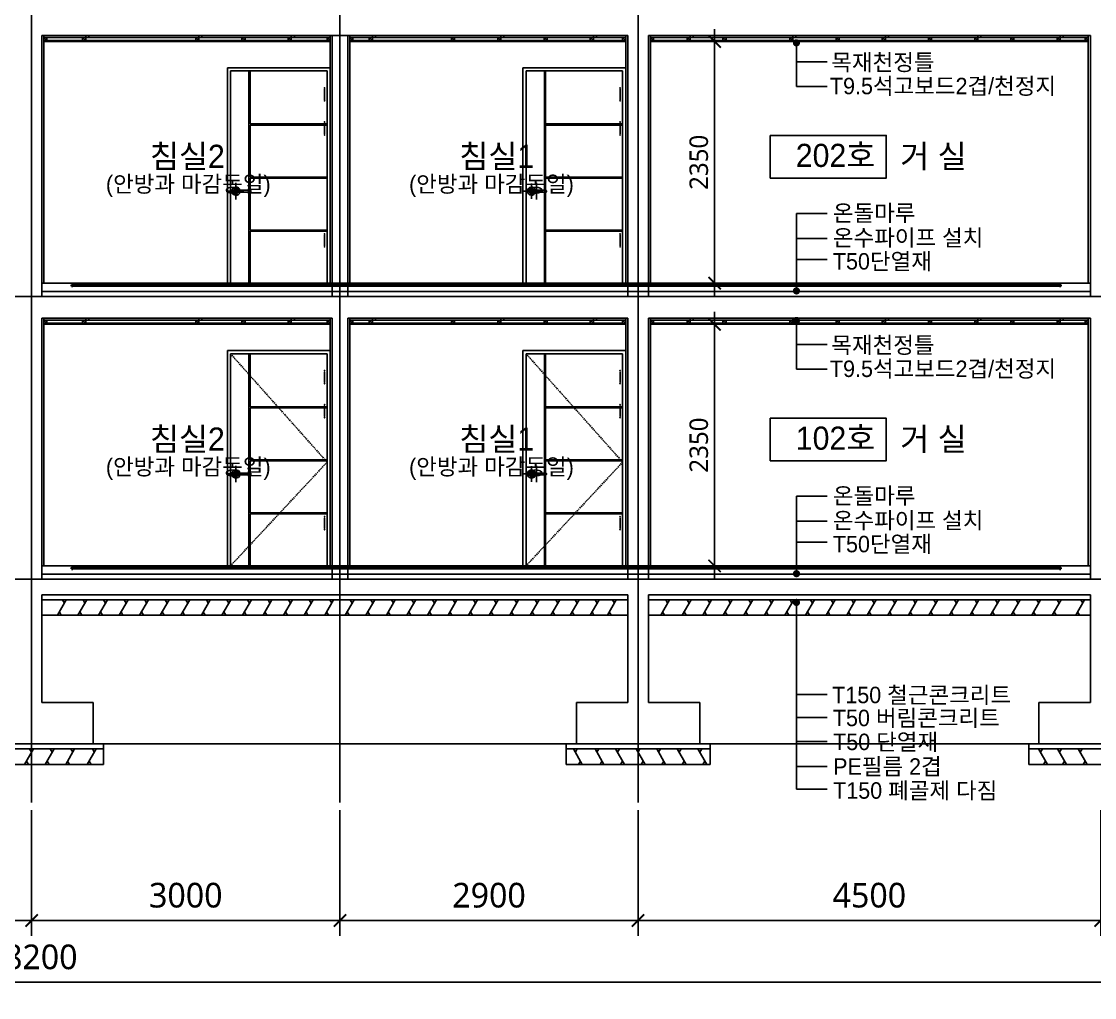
# Model space of a CAD drawing. Extents: x 11416736 to 11582377, y -14295679 to -14163266.
# Drawn here: x 11461668 to 11472107, y -14260319 to -14250826 of the extents above; entities that cross this region are included whole.
import ezdxf
from ezdxf.enums import TextEntityAlignment as Align

# ---------------------------------------------------------------- set-up
doc = ezdxf.new("R2010")
doc.units = 0
doc.header["$LTSCALE"] = 50
doc.header["$MEASUREMENT"] = 0
doc.linetypes.add('HIDDEN', pattern=[0.375, 0.25, -0.125])
doc.layers.get('0').update_dxf_attribs({"linetype": 'CONTINUOUS'})
doc.layers.get('DEFPOINTS').update_dxf_attribs({"linetype": 'CONTINUOUS'})
for name, color, linetype in [('! 04 가는선_01', 253, 'CONTINUOUS'), ('! 05 가는선_02', 252, 'CONTINUOUS'), ('! 06 중심선', 11, 'CONTINUOUS'), ('! 12 지시선_안내선', 252, 'CONTINUOUS'), ('! 14 심볼', 37, 'CONTINUOUS'), ('! 16 HAT', 251, 'CONTINUOUS'), ('! 22 text 진한선', 7, 'CONTINUOUS'), ('! 24 치수선', 1, 'CONTINUOUS'), ('- 02 내력벽', 2, 'CONTINUOUS'), ('- 04 마감선 01', 125, 'CONTINUOUS'), ('- 08 목재', 44, 'CONTINUOUS'), ('- 10 단열재', 251, 'CONTINUOUS'), ('6', 6, 'CONTINUOUS')]:
    doc.layers.add(name, color=color, linetype=linetype)
doc.styles.add('굴림', font='Gulim.ttf')
doc.styles.add('맑은 고딕', font='malgun.ttf')
doc.dimstyles.new('120-main', dxfattribs={"dimscale": 120, "dimtxt": 2, "dimasz": 1, "dimexe": 1.25, "dimexo": 0.625, "dimgap": 1, "dimtad": 1, "dimdec": 0, "dimtxsty": '맑은 고딕', "dimblk": 'ARCHTICK', "dimcen": 2.5, "dimdle": 1, "dimclrt": 7, "dimadec": 0, "dimazin": 0, "dimtfac": 1, "dimtdec": 0, "dimtix": 1, "dimtmove": 2, "dimatfit": 3, "dimldrblk": 'DOT', "dimfxl": 0, "dimarcsym": 0})
doc.dimstyles.new('120-sub', dxfattribs={"dimscale": 120, "dimtxt": 1.5, "dimasz": 1, "dimexe": 1, "dimexo": 0.625, "dimgap": 0.5, "dimtad": 1, "dimdec": 0, "dimtxsty": '맑은 고딕', "dimblk": 'ARCHTICK', "dimcen": 2.5, "dimdle": 1, "dimclrt": 7, "dimadec": 0, "dimazin": 0, "dimtfac": 1, "dimtdec": 0, "dimtix": 1, "dimtmove": 2, "dimatfit": 3, "dimldrblk": 'DOT', "dimfxl": 0, "dimarcsym": 0})

# ---------------------------------------------------------------- blocks, each defined once
blk = doc.blocks.new('_ARCHTICK')
at = {"color": 0, "linetype": 'ByBlock', "const_width": 0.15}
blk.add_lwpolyline([(-0.5, -0.5), (0.5, 0.5)], dxfattribs=at)
blk = doc.blocks.new('*D74')
at = {"layer": '! 24 치수선', "color": 0, "lineweight": -2}
for p, q in [((11458767, -14258496), (11458767, -14259719)), ((11461767, -14258496), (11461767, -14259719)), ((11458647, -14259569), (11461887, -14259569))]:
    blk.add_line(p, q, dxfattribs=at)
at = {"layer": 'DEFPOINTS', "color": 0}
for p in [(11458767, -14258421), (11461767, -14258421), (11461767, -14259569)]:
    blk.add_point(p, dxfattribs=at)
at = {"layer": '! 24 치수선', "color": 0, "linetype": 'ByBlock', "lineweight": -2, "xscale": 120, "yscale": 120, "zscale": 120, "rotation": 180}
blk.add_blockref('_ARCHTICK', (11458767, -14259569), dxfattribs=at)
at = {"layer": '! 24 치수선', "color": 0, "linetype": 'ByBlock', "lineweight": -2, "xscale": 120, "yscale": 120, "zscale": 120}
blk.add_blockref('_ARCHTICK', (11461767, -14259569), dxfattribs=at)
at = {"layer": '! 24 치수선', "color": 7, "ltscale": 30, "insert": (11460267, -14259325), "char_height": 240, "attachment_point": 5, "style": '맑은 고딕'}
blk.add_mtext('3000', dxfattribs=at)
blk = doc.blocks.new('_Dot')
at = {"color": 0, "linetype": 'ByBlock', "lineweight": -2}
blk.add_line((-0.5, 0), (-1, 0), dxfattribs=at)
at = {"color": 0, "linetype": 'ByBlock', "const_width": 0.5}
blk.add_lwpolyline([(-0.25, 0, 1), (0.25, 0, 1)], format="xyb", close=True, dxfattribs=at)
blk = doc.blocks.new('*D75')
at = {"layer": '! 24 치수선', "color": 0, "lineweight": -2}
for p, q in [((11447667, -14258496), (11447667, -14260319)), ((11475867, -14258496), (11475867, -14260319)), ((11447547, -14260169), (11475987, -14260169))]:
    blk.add_line(p, q, dxfattribs=at)
at = {"layer": 'DEFPOINTS', "color": 0}
for p in [(11447667, -14258421), (11475867, -14258421), (11475867, -14260169)]:
    blk.add_point(p, dxfattribs=at)
at = {"layer": '! 24 치수선', "color": 0, "linetype": 'ByBlock', "lineweight": -2, "xscale": 120, "yscale": 120, "zscale": 120, "rotation": 180}
blk.add_blockref('_ARCHTICK', (11447667, -14260169), dxfattribs=at)
at = {"layer": '! 24 치수선', "color": 0, "linetype": 'ByBlock', "lineweight": -2, "xscale": 120, "yscale": 120, "zscale": 120}
blk.add_blockref('_ARCHTICK', (11475867, -14260169), dxfattribs=at)
at = {"layer": '! 24 치수선', "color": 7, "ltscale": 30, "insert": (11461767, -14259925), "char_height": 240, "attachment_point": 5, "style": '맑은 고딕'}
blk.add_mtext('28200', dxfattribs=at)
blk = doc.blocks.new('*D90')
at = {"layer": '! 24 치수선', "color": 0, "lineweight": -2}
for p, q in [((11472167, -14258496), (11472167, -14259719)), ((11475867, -14258496), (11475867, -14259719)), ((11475987, -14259569), (11472047, -14259569))]:
    blk.add_line(p, q, dxfattribs=at)
at = {"layer": 'DEFPOINTS', "color": 0}
for p in [(11472167, -14258421), (11475867, -14258421), (11472167, -14259569)]:
    blk.add_point(p, dxfattribs=at)
at = {"layer": '! 24 치수선', "color": 0, "linetype": 'ByBlock', "lineweight": -2, "xscale": 120, "yscale": 120, "zscale": 120, "rotation": 180}
blk.add_blockref('_ARCHTICK', (11472167, -14259569), dxfattribs=at)
at = {"layer": '! 24 치수선', "color": 0, "linetype": 'ByBlock', "lineweight": -2, "xscale": 120, "yscale": 120, "zscale": 120}
blk.add_blockref('_ARCHTICK', (11475867, -14259569), dxfattribs=at)
at = {"layer": '! 24 치수선', "color": 7, "ltscale": 30, "insert": (11474017, -14259325), "char_height": 240, "attachment_point": 5, "style": '맑은 고딕'}
blk.add_mtext('3700', dxfattribs=at)
blk = doc.blocks.new('*D91')
at = {"layer": '! 24 치수선', "color": 0, "lineweight": -2}
for p, q in [((11467667, -14258496), (11467667, -14259719)), ((11472167, -14258496), (11472167, -14259719)), ((11472287, -14259569), (11467547, -14259569))]:
    blk.add_line(p, q, dxfattribs=at)
at = {"layer": 'DEFPOINTS', "color": 0}
for p in [(11467667, -14258421), (11472167, -14258421), (11467667, -14259569)]:
    blk.add_point(p, dxfattribs=at)
at = {"layer": '! 24 치수선', "color": 0, "linetype": 'ByBlock', "lineweight": -2, "xscale": 120, "yscale": 120, "zscale": 120, "rotation": 180}
blk.add_blockref('_ARCHTICK', (11467667, -14259569), dxfattribs=at)
at = {"layer": '! 24 치수선', "color": 0, "linetype": 'ByBlock', "lineweight": -2, "xscale": 120, "yscale": 120, "zscale": 120}
blk.add_blockref('_ARCHTICK', (11472167, -14259569), dxfattribs=at)
at = {"layer": '! 24 치수선', "color": 7, "ltscale": 30, "insert": (11469917, -14259325), "char_height": 240, "attachment_point": 5, "style": '맑은 고딕'}
blk.add_mtext('4500', dxfattribs=at)
blk = doc.blocks.new('*D92')
at = {"layer": '! 24 치수선', "color": 0, "lineweight": -2}
for p, q in [((11464767, -14258496), (11464767, -14259719)), ((11467667, -14258496), (11467667, -14259719)), ((11467787, -14259569), (11464647, -14259569))]:
    blk.add_line(p, q, dxfattribs=at)
at = {"layer": 'DEFPOINTS', "color": 0}
for p in [(11464767, -14258421), (11467667, -14258421), (11464767, -14259569)]:
    blk.add_point(p, dxfattribs=at)
at = {"layer": '! 24 치수선', "color": 0, "linetype": 'ByBlock', "lineweight": -2, "xscale": 120, "yscale": 120, "zscale": 120, "rotation": 180}
blk.add_blockref('_ARCHTICK', (11464767, -14259569), dxfattribs=at)
at = {"layer": '! 24 치수선', "color": 0, "linetype": 'ByBlock', "lineweight": -2, "xscale": 120, "yscale": 120, "zscale": 120}
blk.add_blockref('_ARCHTICK', (11467667, -14259569), dxfattribs=at)
at = {"layer": '! 24 치수선', "color": 7, "ltscale": 30, "insert": (11466217, -14259325), "char_height": 240, "attachment_point": 5, "style": '맑은 고딕'}
blk.add_mtext('2900', dxfattribs=at)
blk = doc.blocks.new('*D93')
at = {"layer": '! 24 치수선', "color": 0, "lineweight": -2}
for p, q in [((11461767, -14258496), (11461767, -14259719)), ((11464767, -14258496), (11464767, -14259719)), ((11464887, -14259569), (11461647, -14259569))]:
    blk.add_line(p, q, dxfattribs=at)
at = {"layer": 'DEFPOINTS', "color": 0}
for p in [(11461767, -14258421), (11464767, -14258421), (11461767, -14259569)]:
    blk.add_point(p, dxfattribs=at)
at = {"layer": '! 24 치수선', "color": 0, "linetype": 'ByBlock', "lineweight": -2, "xscale": 120, "yscale": 120, "zscale": 120, "rotation": 180}
blk.add_blockref('_ARCHTICK', (11461767, -14259569), dxfattribs=at)
at = {"layer": '! 24 치수선', "color": 0, "linetype": 'ByBlock', "lineweight": -2, "xscale": 120, "yscale": 120, "zscale": 120}
blk.add_blockref('_ARCHTICK', (11464767, -14259569), dxfattribs=at)
at = {"layer": '! 24 치수선', "color": 7, "ltscale": 30, "insert": (11463267, -14259325), "char_height": 240, "attachment_point": 5, "style": '맑은 고딕'}
blk.add_mtext('3000', dxfattribs=at)
blk = doc.blocks.new('*D94')
at = {"layer": '! 24 치수선', "color": 0, "lineweight": -2}
for p, q in [((11468411, -14256241), (11468411, -14253651)), ((11468470, -14253771), (11468291, -14253771)), ((11468470, -14256121), (11468291, -14256121))]:
    blk.add_line(p, q, dxfattribs=at)
at = {"layer": 'DEFPOINTS', "color": 0}
for p in [(11468411, -14253771), (11468545, -14253771), (11468545, -14256121)]:
    blk.add_point(p, dxfattribs=at)
at = {"layer": '! 24 치수선', "color": 0, "linetype": 'ByBlock', "lineweight": -2, "xscale": 120, "yscale": 120, "zscale": 120}
for p, rotation in [((11468411, -14253771), 90), ((11468411, -14256121), 270)]:
    blk.add_blockref('_ARCHTICK', p, dxfattribs=dict(at, rotation=rotation))
at = {"layer": '! 24 치수선', "color": 7, "ltscale": 30, "insert": (11468258, -14254946), "char_height": 180, "attachment_point": 5, "rotation": 90, "style": '맑은 고딕'}
blk.add_mtext('2350', dxfattribs=at)
blk = doc.blocks.new('*D95')
at = {"layer": '! 24 치수선', "color": 0, "lineweight": -2}
for p, q in [((11468411, -14253491), (11468411, -14250901)), ((11468470, -14251021), (11468291, -14251021)), ((11468470, -14253371), (11468291, -14253371))]:
    blk.add_line(p, q, dxfattribs=at)
at = {"layer": 'DEFPOINTS', "color": 0}
for p in [(11468411, -14251021), (11468545, -14251021), (11468545, -14253371)]:
    blk.add_point(p, dxfattribs=at)
at = {"layer": '! 24 치수선', "color": 0, "linetype": 'ByBlock', "lineweight": -2, "xscale": 120, "yscale": 120, "zscale": 120}
for p, rotation in [((11468411, -14251021), 90), ((11468411, -14253371), 270)]:
    blk.add_blockref('_ARCHTICK', p, dxfattribs=dict(at, rotation=rotation))
at = {"layer": '! 24 치수선', "color": 7, "ltscale": 30, "insert": (11468258, -14252196), "char_height": 180, "attachment_point": 5, "rotation": 90, "style": '맑은 고딕'}
blk.add_mtext('2350', dxfattribs=at)

msp = doc.modelspace()

# ---------------------------------------------------------------- linework, layer by layer
at = {"layer": '! 04 가는선_01'}
for p, q in [((11467566.7, -14256451), (11461866.7, -14256451)), ((11472066.7, -14256451), (11467766.7, -14256451)), ((11467566.7, -14256601), (11461866.7, -14256601)), ((11472066.7, -14256601), (11467766.7, -14256601)), ((11461066.7, -14257901), (11462466.7, -14257901)), ((11462366.7, -14257851), (11462466.7, -14257851)), ((11462466.7, -14257851), (11462466.7, -14258051)), ((11467066.7, -14257851), (11466966.7, -14257851)), ((11466966.7, -14257851), (11466966.7, -14258051)), ((11468366.7, -14257901), (11466966.7, -14257901)), ((11468266.7, -14257851), (11468366.7, -14257851)), ((11468366.7, -14257851), (11468366.7, -14258051)), ((11471566.7, -14257851), (11471466.7, -14257851)), ((11471466.7, -14257851), (11471466.7, -14258051)), ((11472866.7, -14257901), (11471466.7, -14257901)), ((11461066.7, -14258051), (11462466.7, -14258051)), ((11468366.7, -14258051), (11466966.7, -14258051)), ((11472866.7, -14258051), (11471466.7, -14258051))]:
    msp.add_line(p, q, dxfattribs=at)
at = {"layer": '! 05 가는선_02'}
for p, q in [((11464671.7, -14250981), (11461886.7, -14250981)), ((11462293.5, -14250981), (11462293.5, -14250961)), ((11462323.5, -14250981), (11462323.5, -14250961)), ((11463393.5, -14250981), (11463393.5, -14250961)), ((11463423.5, -14250981), (11463423.5, -14250961)), ((11464293.5, -14250981), (11464293.5, -14250961)), ((11464323.5, -14250981), (11464323.5, -14250961)), ((11467546.7, -14250981), (11464861.7, -14250981)), ((11465081.7, -14250981), (11465081.7, -14250961)), ((11465111.7, -14250981), (11465111.7, -14250961)), ((11466331.7, -14250981), (11466331.7, -14250961)), ((11466361.7, -14250981), (11466361.7, -14250961)), ((11467231.7, -14250981), (11467231.7, -14250961)), ((11467261.7, -14250981), (11467261.7, -14250961)), ((11472046.7, -14250981), (11467786.7, -14250981)), ((11468172.8, -14250981), (11468172.8, -14250961)), ((11468202.8, -14250981), (11468202.8, -14250961)), ((11469172.8, -14250981), (11469172.8, -14250961)), ((11469202.8, -14250981), (11469202.8, -14250961)), ((11470072.8, -14250981), (11470072.8, -14250961)), ((11470102.8, -14250981), (11470102.8, -14250961)), ((11470972.8, -14250981), (11470972.8, -14250961)), ((11471002.8, -14250981), (11471002.8, -14250961)), ((11471772.8, -14250981), (11471772.8, -14250961)), ((11471802.8, -14250981), (11471802.8, -14250961)), ((11464671.7, -14253731), (11461886.7, -14253731)), ((11462293.5, -14253731), (11462293.5, -14253711)), ((11462323.5, -14253731), (11462323.5, -14253711)), ((11463393.5, -14253731), (11463393.5, -14253711)), ((11463423.5, -14253731), (11463423.5, -14253711)), ((11464293.5, -14253731), (11464293.5, -14253711)), ((11464323.5, -14253731), (11464323.5, -14253711)), ((11467546.7, -14253731), (11464861.7, -14253731)), ((11465081.7, -14253731), (11465081.7, -14253711)), ((11465111.7, -14253731), (11465111.7, -14253711)), ((11466331.7, -14253731), (11466331.7, -14253711)), ((11466361.7, -14253731), (11466361.7, -14253711)), ((11467231.7, -14253731), (11467231.7, -14253711)), ((11467261.7, -14253731), (11467261.7, -14253711)), ((11472046.7, -14253731), (11467786.7, -14253731)), ((11468172.8, -14253731), (11468172.8, -14253711)), ((11468202.8, -14253731), (11468202.8, -14253711)), ((11469172.8, -14253731), (11469172.8, -14253711)), ((11469202.8, -14253731), (11469202.8, -14253711)), ((11470072.8, -14253731), (11470072.8, -14253711)), ((11470102.8, -14253731), (11470102.8, -14253711)), ((11470972.8, -14253731), (11470972.8, -14253711)), ((11471002.8, -14253731), (11471002.8, -14253711)), ((11471772.8, -14253731), (11471772.8, -14253711)), ((11471802.8, -14253731), (11471802.8, -14253711))]:
    msp.add_line(p, q, dxfattribs=at)
at = {"layer": '! 05 가는선_02', "color": 8}
for p, q in [((11463671.7, -14251277), (11463671.7, -14253371)), ((11463671.7, -14251277), (11464671.7, -14251277)), ((11463701.7, -14251307), (11463701.7, -14253371)), ((11463701.7, -14251307), (11464641.7, -14251307)), ((11463881.7, -14253371), (11463881.7, -14251307)), ((11463891.7, -14251823), (11463891.7, -14251307)), ((11464641.7, -14251307), (11464641.7, -14253371)), ((11464671.7, -14251277), (11464671.7, -14253371)), ((11466546.7, -14251277), (11466546.7, -14253371)), ((11466546.7, -14251277), (11467546.7, -14251277)), ((11466576.7, -14251307), (11466576.7, -14253371)), ((11466576.7, -14251307), (11467516.7, -14251307)), ((11466756.7, -14253371), (11466756.7, -14251307)), ((11466766.7, -14251823), (11466766.7, -14251307)), ((11467516.7, -14251307), (11467516.7, -14253371)), ((11467546.7, -14251277), (11467546.7, -14253371)), ((11464616.6, -14251481.9), (11464616.6, -14251587.6)), ((11467491.6, -14251481.9), (11467491.6, -14251587.6)), ((11463891.7, -14251823), (11464641.7, -14251823)), ((11463891.7, -14251833), (11464641.7, -14251833)), ((11463891.7, -14252339), (11463891.7, -14251833)), ((11464616.6, -14251813.3), (11464616.6, -14251919)), ((11466766.7, -14251823), (11467516.7, -14251823)), ((11466766.7, -14251833), (11467516.7, -14251833)), ((11466766.7, -14252339), (11466766.7, -14251833)), ((11467491.6, -14251813.3), (11467491.6, -14251919)), ((11463891.7, -14252339), (11464641.7, -14252339)), ((11463891.7, -14252349), (11464641.7, -14252349)), ((11463891.7, -14252855), (11463891.7, -14252349)), ((11466766.7, -14252339), (11467516.7, -14252339)), ((11466766.7, -14252349), (11467516.7, -14252349)), ((11466766.7, -14252855), (11466766.7, -14252349)), ((11463815, -14252477), (11463675, -14252477)), ((11463680, -14252477), (11463830, -14252477)), ((11463739.7, -14252473), (11463739.7, -14252481)), ((11463744.7, -14252468), (11463895.3, -14252468)), ((11463744.7, -14252486), (11463895.3, -14252486)), ((11463755, -14252557), (11463755, -14252397)), ((11463755, -14252552), (11463755, -14252402)), ((11463900.3, -14252473), (11463900.3, -14252481)), ((11466555, -14252477), (11466705, -14252477)), ((11466740, -14252477), (11466600, -14252477)), ((11466614.7, -14252473), (11466614.7, -14252481)), ((11466619.7, -14252468), (11466770.3, -14252468)), ((11466619.7, -14252486), (11466770.3, -14252486)), ((11466630, -14252552), (11466630, -14252402)), ((11466680, -14252557), (11466680, -14252397)), ((11466775.3, -14252473), (11466775.3, -14252481)), ((11463891.7, -14252855), (11464641.7, -14252855)), ((11463891.7, -14252865), (11464641.7, -14252865)), ((11463891.7, -14253371), (11463891.7, -14252865)), ((11464616.6, -14252902), (11464616.6, -14253007.7)), ((11466766.7, -14252855), (11467516.7, -14252855)), ((11466766.7, -14252865), (11467516.7, -14252865)), ((11466766.7, -14253371), (11466766.7, -14252865)), ((11467491.6, -14252902), (11467491.6, -14253007.7)), ((11463671.7, -14253371), (11463701.7, -14253371)), ((11463701.7, -14253371), (11464641.7, -14253371)), ((11464641.7, -14253371), (11464671.7, -14253371)), ((11466546.7, -14253371), (11466576.7, -14253371)), ((11466576.7, -14253371), (11467516.7, -14253371)), ((11467516.7, -14253371), (11467546.7, -14253371)), ((11463671.7, -14254027), (11463671.7, -14256121)), ((11463671.7, -14254027), (11464671.7, -14254027)), ((11463701.7, -14254057), (11463701.7, -14256121)), ((11463701.7, -14254057), (11464641.7, -14254057)), ((11463881.7, -14256121), (11463881.7, -14254057)), ((11463891.7, -14254573), (11463891.7, -14254057)), ((11464641.7, -14254057), (11464641.7, -14256121)), ((11464671.7, -14254027), (11464671.7, -14256121)), ((11466546.7, -14254027), (11466546.7, -14256121)), ((11466546.7, -14254027), (11467546.7, -14254027)), ((11466576.7, -14254057), (11466576.7, -14256121)), ((11466576.7, -14254057), (11467516.7, -14254057)), ((11466756.7, -14256121), (11466756.7, -14254057)), ((11466766.7, -14254573), (11466766.7, -14254057)), ((11467516.7, -14254057), (11467516.7, -14256121)), ((11467546.7, -14254027), (11467546.7, -14256121)), ((11464616.6, -14254231.9), (11464616.6, -14254337.6)), ((11467491.6, -14254231.9), (11467491.6, -14254337.6)), ((11463891.7, -14254573), (11464641.7, -14254573)), ((11463891.7, -14254583), (11464641.7, -14254583)), ((11463891.7, -14255089), (11463891.7, -14254583)), ((11464616.6, -14254563.3), (11464616.6, -14254669)), ((11466766.7, -14254573), (11467516.7, -14254573)), ((11466766.7, -14254583), (11467516.7, -14254583)), ((11466766.7, -14255089), (11466766.7, -14254583)), ((11467491.6, -14254563.3), (11467491.6, -14254669)), ((11463891.7, -14255089), (11464641.7, -14255089)), ((11463891.7, -14255099), (11464641.7, -14255099)), ((11463891.7, -14255605), (11463891.7, -14255099)), ((11466766.7, -14255089), (11467516.7, -14255089)), ((11466766.7, -14255099), (11467516.7, -14255099)), ((11466766.7, -14255605), (11466766.7, -14255099)), ((11463755, -14255307), (11463755, -14255147)), ((11463755, -14255302), (11463755, -14255152)), ((11466630, -14255302), (11466630, -14255152)), ((11466680, -14255307), (11466680, -14255147)), ((11463815, -14255227), (11463675, -14255227)), ((11463680, -14255227), (11463830, -14255227)), ((11463739.7, -14255223), (11463739.7, -14255231)), ((11463744.7, -14255218), (11463895.3, -14255218)), ((11463744.7, -14255236), (11463895.3, -14255236)), ((11463900.3, -14255223), (11463900.3, -14255231)), ((11466555, -14255227), (11466705, -14255227)), ((11466740, -14255227), (11466600, -14255227)), ((11466614.7, -14255223), (11466614.7, -14255231)), ((11466619.7, -14255218), (11466770.3, -14255218)), ((11466619.7, -14255236), (11466770.3, -14255236)), ((11466775.3, -14255223), (11466775.3, -14255231)), ((11463891.7, -14255605), (11464641.7, -14255605)), ((11463891.7, -14255615), (11464641.7, -14255615)), ((11463891.7, -14256121), (11463891.7, -14255615)), ((11466766.7, -14255605), (11467516.7, -14255605)), ((11466766.7, -14255615), (11467516.7, -14255615)), ((11466766.7, -14256121), (11466766.7, -14255615)), ((11464616.6, -14255652), (11464616.6, -14255757.7)), ((11467491.6, -14255652), (11467491.6, -14255757.7)), ((11463671.7, -14256121), (11463701.7, -14256121)), ((11463701.7, -14256121), (11464641.7, -14256121)), ((11464641.7, -14256121), (11464671.7, -14256121)), ((11466546.7, -14256121), (11466576.7, -14256121)), ((11466576.7, -14256121), (11467516.7, -14256121)), ((11467516.7, -14256121), (11467546.7, -14256121))]:
    msp.add_line(p, q, dxfattribs=at)
for centre in [(11464616.6, -14251471.9), (11467491.6, -14251471.9), (11464616.6, -14251597.6), (11467491.6, -14251597.6), (11464616.6, -14251803.3), (11467491.6, -14251803.3), (11464616.6, -14251929), (11467491.6, -14251929), (11464616.6, -14252892), (11467491.6, -14252892), (11464616.6, -14253017.7), (11467491.6, -14253017.7), (11464616.6, -14254221.9), (11467491.6, -14254221.9), (11464616.6, -14254347.6), (11467491.6, -14254347.6), (11464616.6, -14254553.3), (11467491.6, -14254553.3), (11464616.6, -14254679), (11467491.6, -14254679), (11464616.6, -14255642), (11467491.6, -14255642), (11464616.6, -14255767.7), (11467491.6, -14255767.7)]:
    msp.add_circle(centre, 2, dxfattribs=at)
for centre, radius, start, end in [((11463755, -14252477), 40, 13.00288, 346.99712), ((11463755, -14252477), 25, 21.1002, 338.8998), ((11463744.7, -14252473), 5, 90, 180), ((11463744.7, -14252481), 5, 180, 270), ((11463895.3, -14252473), 5, 0, 90), ((11463895.3, -14252481), 5, 270, 0), ((11466630, -14252477), 40, 13.00288, 346.99712), ((11466630, -14252477), 25, 21.1002, 338.8998), ((11466619.7, -14252473), 5, 90, 180), ((11466619.7, -14252481), 5, 180, 270), ((11466770.3, -14252473), 5, 0, 90), ((11466770.3, -14252481), 5, 270, 0), ((11463755, -14255227), 40, 13.00288, 346.99712), ((11463755, -14255227), 25, 21.1002, 338.8998), ((11466630, -14255227), 40, 13.00288, 346.99712), ((11466630, -14255227), 25, 21.1002, 338.8998), ((11463744.7, -14255223), 5, 90, 180), ((11463744.7, -14255231), 5, 180, 270), ((11463895.3, -14255223), 5, 0, 90), ((11463895.3, -14255231), 5, 270, 0), ((11466619.7, -14255223), 5, 90, 180), ((11466619.7, -14255231), 5, 180, 270), ((11466770.3, -14255223), 5, 0, 90), ((11466770.3, -14255231), 5, 270, 0)]:
    msp.add_arc(centre, radius, start, end, dxfattribs=at)
at = {"layer": '! 06 중심선'}
for p, q in [((11461766.7, -14258421), (11461766.7, -14243813.7)), ((11464766.7, -14258421), (11464766.7, -14243813.7)), ((11467666.7, -14258421), (11467666.7, -14243813.7)), ((11445199.1, -14253501), (11477893.4, -14253501)), ((11445199.1, -14256251), (11477893.4, -14256251)), ((11445199.1, -14257851), (11477893.4, -14257851))]:
    msp.add_line(p, q, dxfattribs=at)
at = {"layer": '! 12 지시선_안내선'}
for p, q in [((11469207.4, -14251033.8), (11469207.4, -14251458.3)), ((11469207.4, -14251218.6), (11469505.6, -14251218.6)), ((11469207.4, -14251458.3), (11469505.6, -14251458.3)), ((11469207.4, -14253446.6), (11469207.4, -14252692.5)), ((11469207.4, -14252692.5), (11469505.6, -14252692.5)), ((11469207.4, -14252937.3), (11469505.6, -14252937.3)), ((11469207.4, -14253141.3), (11469505.6, -14253141.3)), ((11469207.4, -14253733.8), (11469207.4, -14254208.3)), ((11469207.4, -14253968.6), (11469505.6, -14253968.6)), ((11469207.4, -14254208.3), (11469505.6, -14254208.3)), ((11469207.4, -14256196.6), (11469207.4, -14255442.5)), ((11469207.4, -14255442.5), (11469505.6, -14255442.5)), ((11469207.4, -14255687.3), (11469505.6, -14255687.3)), ((11469207.4, -14255891.3), (11469505.6, -14255891.3))]:
    msp.add_line(p, q, dxfattribs=at)
at = {"layer": '! 12 지시선_안내선', "const_width": 35}
for points in [[(11469189.9, -14251033.8, 1), (11469224.9, -14251033.8, 1)], [(11469189.9, -14253446.6, -1), (11469224.9, -14253446.6, -1)], [(11469189.9, -14253733.8, 1), (11469224.9, -14253733.8, 1)], [(11469189.9, -14256196.6, -1), (11469224.9, -14256196.6, -1)], [(11469189.9, -14256475.9, 1), (11469224.9, -14256475.9, 1)]]:
    msp.add_lwpolyline(points, format="xyb", close=True, dxfattribs=at)
at = {"layer": '! 12 지시선_안내선'}
for points in [[(11469207.4, -14256475.9), (11469207.4, -14258291.5)], [(11469207.4, -14257371.1), (11469505.6, -14257371.1)], [(11469207.4, -14257596.2), (11469505.6, -14257596.2)], [(11469207.4, -14257828), (11469505.6, -14257828)], [(11469207.4, -14258073), (11469505.6, -14258073)], [(11469207.4, -14258291.5), (11469505.6, -14258291.5)]]:
    msp.add_lwpolyline(points, dxfattribs=at)
at = {"layer": '! 14 심볼', "color": 8}
for p, q in [((11462104.8, -14256451), (11462018.2, -14256601)), ((11462067.3, -14256451), (11462086.1, -14256483.5)), ((11462304.8, -14256451), (11462218.2, -14256601)), ((11462267.3, -14256451), (11462286.1, -14256483.5)), ((11462504.8, -14256451), (11462418.2, -14256601)), ((11462467.3, -14256451), (11462486.1, -14256483.5)), ((11462704.8, -14256451), (11462618.2, -14256601)), ((11462667.3, -14256451), (11462686.1, -14256483.5)), ((11462904.8, -14256451), (11462818.2, -14256601)), ((11462867.3, -14256451), (11462886.1, -14256483.5)), ((11463104.8, -14256451), (11463018.2, -14256601)), ((11463067.3, -14256451), (11463086.1, -14256483.5)), ((11463304.8, -14256451), (11463218.2, -14256601)), ((11463267.3, -14256451), (11463286.1, -14256483.5)), ((11463504.8, -14256451), (11463418.2, -14256601)), ((11463467.3, -14256451), (11463486.1, -14256483.5)), ((11463704.8, -14256451), (11463618.2, -14256601)), ((11463667.3, -14256451), (11463686.1, -14256483.5)), ((11463904.8, -14256451), (11463818.2, -14256601)), ((11463867.3, -14256451), (11463886.1, -14256483.5)), ((11464104.8, -14256451), (11464018.2, -14256601)), ((11464067.3, -14256451), (11464086.1, -14256483.5)), ((11464304.8, -14256451), (11464218.2, -14256601)), ((11464267.3, -14256451), (11464286.1, -14256483.5)), ((11464504.8, -14256451), (11464418.2, -14256601)), ((11464467.3, -14256451), (11464486.1, -14256483.5)), ((11464704.8, -14256451), (11464618.2, -14256601)), ((11464667.3, -14256451), (11464686.1, -14256483.5)), ((11464904.8, -14256451), (11464818.2, -14256601)), ((11464867.3, -14256451), (11464886.1, -14256483.5)), ((11465104.8, -14256451), (11465018.2, -14256601)), ((11465067.3, -14256451), (11465086.1, -14256483.5)), ((11465304.8, -14256451), (11465218.2, -14256601)), ((11465267.3, -14256451), (11465286.1, -14256483.5)), ((11465504.8, -14256451), (11465418.2, -14256601)), ((11465467.3, -14256451), (11465486.1, -14256483.5)), ((11465704.8, -14256451), (11465618.2, -14256601)), ((11465667.3, -14256451), (11465686.1, -14256483.5)), ((11465904.8, -14256451), (11465818.2, -14256601)), ((11465867.3, -14256451), (11465886.1, -14256483.5)), ((11466104.8, -14256451), (11466018.2, -14256601)), ((11466067.3, -14256451), (11466086.1, -14256483.5)), ((11466304.8, -14256451), (11466218.2, -14256601)), ((11466267.3, -14256451), (11466286.1, -14256483.5)), ((11466504.8, -14256451), (11466418.2, -14256601)), ((11466467.3, -14256451), (11466486.1, -14256483.5)), ((11466704.8, -14256451), (11466618.2, -14256601)), ((11466667.3, -14256451), (11466686.1, -14256483.5)), ((11466904.8, -14256451), (11466818.2, -14256601)), ((11466867.3, -14256451), (11466886.1, -14256483.5)), ((11467093.5, -14256451), (11467006.9, -14256601)), ((11467056, -14256451), (11467074.8, -14256483.5)), ((11467287, -14256451), (11467200.4, -14256601)), ((11467249.5, -14256451), (11467268.3, -14256483.5)), ((11467454.8, -14256451), (11467368.2, -14256601)), ((11467417.3, -14256451), (11467436.1, -14256483.5)), ((11467973.2, -14256451), (11467886.6, -14256601)), ((11467935.7, -14256451), (11467954.5, -14256483.5)), ((11468182.7, -14256451), (11468096.1, -14256601)), ((11468145.2, -14256451), (11468163.9, -14256483.5)), ((11468382.7, -14256451), (11468296.1, -14256601)), ((11468345.2, -14256451), (11468363.9, -14256483.5)), ((11468582.7, -14256451), (11468496.1, -14256601)), ((11468545.2, -14256451), (11468563.9, -14256483.5)), ((11468782.7, -14256451), (11468696.1, -14256601)), ((11468745.2, -14256451), (11468763.9, -14256483.5)), ((11468982.7, -14256451), (11468896.1, -14256601)), ((11468945.2, -14256451), (11468963.9, -14256483.5)), ((11469182.7, -14256451), (11469096.1, -14256601)), ((11469145.2, -14256451), (11469163.9, -14256483.5)), ((11469382.7, -14256451), (11469296.1, -14256601)), ((11469345.2, -14256451), (11469363.9, -14256483.5)), ((11469582.7, -14256451), (11469496.1, -14256601)), ((11469545.2, -14256451), (11469563.9, -14256483.5)), ((11469782.7, -14256451), (11469696.1, -14256601)), ((11469745.2, -14256451), (11469763.9, -14256483.5)), ((11469982.7, -14256451), (11469896.1, -14256601)), ((11469945.2, -14256451), (11469963.9, -14256483.5)), ((11470182.7, -14256451), (11470096.1, -14256601)), ((11470145.2, -14256451), (11470163.9, -14256483.5)), ((11470382.7, -14256451), (11470296.1, -14256601)), ((11470345.2, -14256451), (11470363.9, -14256483.5)), ((11470582.7, -14256451), (11470496.1, -14256601)), ((11470545.2, -14256451), (11470563.9, -14256483.5)), ((11470782.7, -14256451), (11470696.1, -14256601)), ((11470745.2, -14256451), (11470763.9, -14256483.5)), ((11470982.7, -14256451), (11470896.1, -14256601)), ((11470945.2, -14256451), (11470963.9, -14256483.5)), ((11471182.7, -14256451), (11471096.1, -14256601)), ((11471145.2, -14256451), (11471163.9, -14256483.5)), ((11471382.7, -14256451), (11471296.1, -14256601)), ((11471345.2, -14256451), (11471363.9, -14256483.5)), ((11471582.7, -14256451), (11471496.1, -14256601)), ((11471545.2, -14256451), (11471563.9, -14256483.5)), ((11471782.7, -14256451), (11471696.1, -14256601)), ((11471745.2, -14256451), (11471763.9, -14256483.5)), ((11472010.7, -14256451), (11471924.1, -14256601)), ((11471973.2, -14256451), (11471991.9, -14256483.5)), ((11462055.7, -14256601), (11462037, -14256568.5)), ((11462255.7, -14256601), (11462237, -14256568.5)), ((11462455.7, -14256601), (11462437, -14256568.5)), ((11462655.7, -14256601), (11462637, -14256568.5)), ((11462855.7, -14256601), (11462837, -14256568.5)), ((11463055.7, -14256601), (11463037, -14256568.5)), ((11463255.7, -14256601), (11463237, -14256568.5)), ((11463455.7, -14256601), (11463437, -14256568.5)), ((11463655.7, -14256601), (11463637, -14256568.5)), ((11463855.7, -14256601), (11463837, -14256568.5)), ((11464055.7, -14256601), (11464037, -14256568.5)), ((11464255.7, -14256601), (11464237, -14256568.5)), ((11464455.7, -14256601), (11464437, -14256568.5)), ((11464655.7, -14256601), (11464637, -14256568.5)), ((11464855.7, -14256601), (11464837, -14256568.5)), ((11465055.7, -14256601), (11465037, -14256568.5)), ((11465255.7, -14256601), (11465237, -14256568.5)), ((11465455.7, -14256601), (11465437, -14256568.5)), ((11465655.7, -14256601), (11465637, -14256568.5)), ((11465855.7, -14256601), (11465837, -14256568.5)), ((11466055.7, -14256601), (11466037, -14256568.5)), ((11466255.7, -14256601), (11466237, -14256568.5)), ((11466455.7, -14256601), (11466437, -14256568.5)), ((11466655.7, -14256601), (11466637, -14256568.5)), ((11466855.7, -14256601), (11466837, -14256568.5)), ((11467044.4, -14256601), (11467025.7, -14256568.5)), ((11467237.9, -14256601), (11467219.2, -14256568.5)), ((11467405.7, -14256601), (11467387, -14256568.5)), ((11467924.1, -14256601), (11467905.4, -14256568.5)), ((11468133.6, -14256601), (11468114.8, -14256568.5)), ((11468333.6, -14256601), (11468314.8, -14256568.5)), ((11468533.6, -14256601), (11468514.8, -14256568.5)), ((11468733.6, -14256601), (11468714.8, -14256568.5)), ((11468933.6, -14256601), (11468914.8, -14256568.5)), ((11469133.6, -14256601), (11469114.8, -14256568.5)), ((11469333.6, -14256601), (11469314.8, -14256568.5)), ((11469533.6, -14256601), (11469514.8, -14256568.5)), ((11469733.6, -14256601), (11469714.8, -14256568.5)), ((11469933.6, -14256601), (11469914.8, -14256568.5)), ((11470133.6, -14256601), (11470114.8, -14256568.5)), ((11470333.6, -14256601), (11470314.8, -14256568.5)), ((11470533.6, -14256601), (11470514.8, -14256568.5)), ((11470733.6, -14256601), (11470714.8, -14256568.5)), ((11470933.6, -14256601), (11470914.8, -14256568.5)), ((11471133.6, -14256601), (11471114.8, -14256568.5)), ((11471333.6, -14256601), (11471314.8, -14256568.5)), ((11471533.6, -14256601), (11471514.8, -14256568.5)), ((11471733.6, -14256601), (11471714.8, -14256568.5)), ((11471961.6, -14256601), (11471942.8, -14256568.5)), ((11461785.4, -14257901), (11461698.8, -14258051)), ((11461747.9, -14257901), (11461766.6, -14257933.5)), ((11461985.4, -14257901), (11461898.8, -14258051)), ((11461947.9, -14257901), (11461966.6, -14257933.5)), ((11462185.4, -14257901), (11462098.8, -14258051)), ((11462147.9, -14257901), (11462166.6, -14257933.5)), ((11462395.4, -14257901), (11462308.8, -14258051)), ((11462357.9, -14257901), (11462376.7, -14257933.5)), ((11467037.9, -14257901), (11467124.5, -14258051)), ((11467075.4, -14257901), (11467056.7, -14257933.5)), ((11467248, -14257901), (11467334.6, -14258051)), ((11467285.5, -14257901), (11467266.7, -14257933.5)), ((11467448, -14257901), (11467534.6, -14258051)), ((11467485.5, -14257901), (11467466.7, -14257933.5)), ((11467648, -14257901), (11467734.6, -14258051)), ((11467685.5, -14257901), (11467666.7, -14257933.5)), ((11467848, -14257901), (11467934.6, -14258051)), ((11467885.5, -14257901), (11467866.7, -14257933.5)), ((11468048, -14257901), (11468134.6, -14258051)), ((11468085.5, -14257901), (11468066.7, -14257933.5)), ((11468248, -14257901), (11468334.6, -14258051)), ((11468285.5, -14257901), (11468266.7, -14257933.5)), ((11471562.1, -14257901), (11471648.7, -14258051)), ((11471599.6, -14257901), (11471580.8, -14257933.5)), ((11471748, -14257901), (11471834.6, -14258051)), ((11471785.5, -14257901), (11471766.7, -14257933.5)), ((11471948, -14257901), (11472034.6, -14258051)), ((11471985.5, -14257901), (11471966.7, -14257933.5)), ((11461736.3, -14258051), (11461717.5, -14258018.5)), ((11461936.3, -14258051), (11461917.5, -14258018.5)), ((11462136.3, -14258051), (11462117.5, -14258018.5)), ((11462346.3, -14258051), (11462327.6, -14258018.5)), ((11467087, -14258051), (11467105.8, -14258018.5)), ((11467297.1, -14258051), (11467315.8, -14258018.5)), ((11467497.1, -14258051), (11467515.8, -14258018.5)), ((11467697.1, -14258051), (11467715.8, -14258018.5)), ((11467897.1, -14258051), (11467915.8, -14258018.5)), ((11468097.1, -14258051), (11468115.8, -14258018.5)), ((11468297.1, -14258051), (11468315.8, -14258018.5)), ((11471611.2, -14258051), (11471629.9, -14258018.5)), ((11471797.1, -14258051), (11471815.8, -14258018.5)), ((11471997.1, -14258051), (11472015.8, -14258018.5))]:
    msp.add_line(p, q, dxfattribs=at)
at = {"layer": '! 16 HAT'}
for p, q in [((11462143.9, -14253393.5), (11462178.9, -14253393.5)), ((11462161.4, -14253376), (11462161.4, -14253411)), ((11462161.4, -14253386), (11471772, -14253386)), ((11471772, -14253401), (11462161.4, -14253401)), ((11471789.5, -14253393.5), (11471754.5, -14253393.5)), ((11471772, -14253376), (11471772, -14253411)), ((11462143.9, -14256143.5), (11462178.9, -14256143.5)), ((11462161.4, -14256126), (11462161.4, -14256161)), ((11462161.4, -14256136), (11471772, -14256136)), ((11471789.5, -14256143.5), (11471754.5, -14256143.5)), ((11471772, -14256126), (11471772, -14256161)), ((11471772, -14256151), (11462161.4, -14256151))]:
    msp.add_line(p, q, dxfattribs=at)
at = {"layer": '! 16 HAT', "linetype": 'HIDDEN'}
for points in [[(11463701.7, -14254057), (11464641.7, -14255112), (11463701.7, -14256121)], [(11466576.7, -14254057), (11467516.7, -14255112), (11466576.7, -14256121)]]:
    msp.add_lwpolyline(points, dxfattribs=at)
at = {"layer": '! 16 HAT'}
for centre in [(11462161.4, -14253393.5), (11471772, -14253393.5), (11462161.4, -14256143.5), (11471772, -14256143.5)]:
    msp.add_circle(centre, 7.5, dxfattribs=at)
at = {"layer": '- 02 내력벽'}
for p, q in [((11461866.7, -14250961), (11461866.7, -14253501)), ((11467566.7, -14250961), (11461866.7, -14250961)), ((11464691.7, -14250961), (11464691.7, -14253501)), ((11464841.7, -14250961), (11464841.7, -14253501)), ((11467566.7, -14250961), (11467566.7, -14253501)), ((11472066.7, -14250961), (11467766.7, -14250961)), ((11467766.7, -14250961), (11467766.7, -14253501)), ((11472066.7, -14250961), (11472066.7, -14253501)), ((11464691.7, -14253501), (11461866.7, -14253501)), ((11467566.7, -14253501), (11464841.7, -14253501)), ((11472066.7, -14253501), (11467766.7, -14253501)), ((11464691.7, -14253711), (11461866.7, -14253711)), ((11461866.7, -14253711), (11461866.7, -14256251)), ((11464691.7, -14253711), (11464691.7, -14256251)), ((11467566.7, -14253711), (11464841.7, -14253711)), ((11464841.7, -14253711), (11464841.7, -14256251)), ((11467566.7, -14253711), (11467566.7, -14256251)), ((11472066.7, -14253711), (11467766.7, -14253711)), ((11467766.7, -14253711), (11467766.7, -14256251)), ((11472066.7, -14253711), (11472066.7, -14256251)), ((11464691.7, -14256251), (11461866.7, -14256251)), ((11467566.7, -14256251), (11464841.7, -14256251)), ((11472066.7, -14256251), (11467766.7, -14256251)), ((11467566.7, -14256401), (11461866.7, -14256401)), ((11461866.7, -14256401), (11461866.7, -14257451)), ((11467566.7, -14256401), (11467566.7, -14257451)), ((11472066.7, -14256401), (11467766.7, -14256401)), ((11467766.7, -14256401), (11467766.7, -14257451)), ((11472066.7, -14256401), (11472066.7, -14257451)), ((11461866.7, -14257451), (11462366.7, -14257451)), ((11462366.7, -14257851), (11462366.7, -14257451)), ((11467566.7, -14257451), (11467066.7, -14257451)), ((11467066.7, -14257851), (11467066.7, -14257451)), ((11468266.7, -14257451), (11467766.7, -14257451)), ((11468266.7, -14257851), (11468266.7, -14257451)), ((11472066.7, -14257451), (11471566.7, -14257451)), ((11471566.7, -14257851), (11471566.7, -14257451)), ((11461166.7, -14257851), (11462366.7, -14257851)), ((11468266.7, -14257851), (11467066.7, -14257851)), ((11472766.7, -14257851), (11471566.7, -14257851))]:
    msp.add_line(p, q, dxfattribs=at)
at = {"layer": '- 04 마감선 01'}
for p, q in [((11461886.7, -14250961), (11461886.7, -14253371)), ((11464671.7, -14251011), (11461886.7, -14251011)), ((11464671.7, -14251021), (11461886.7, -14251021)), ((11464671.7, -14250961), (11464671.7, -14253371)), ((11464861.7, -14250961), (11464861.7, -14253371)), ((11467546.7, -14251011), (11464861.7, -14251011)), ((11467546.7, -14251021), (11464861.7, -14251021)), ((11467546.7, -14250961), (11467546.7, -14253371)), ((11467786.7, -14250961), (11467786.7, -14253371)), ((11472046.7, -14251011), (11467786.7, -14251011)), ((11472046.7, -14251021), (11467786.7, -14251021)), ((11472046.7, -14250961), (11472046.7, -14253371)), ((11461866.7, -14253371), (11472066.7, -14253371)), ((11461886.7, -14253711), (11461886.7, -14256121)), ((11464671.7, -14253711), (11464671.7, -14256121)), ((11464861.7, -14253711), (11464861.7, -14256121)), ((11467546.7, -14253711), (11467546.7, -14256121)), ((11467786.7, -14253711), (11467786.7, -14256121)), ((11472046.7, -14253711), (11472046.7, -14256121)), ((11464671.7, -14253761), (11461886.7, -14253761)), ((11464671.7, -14253771), (11461886.7, -14253771)), ((11467546.7, -14253761), (11464861.7, -14253761)), ((11467546.7, -14253771), (11464861.7, -14253771)), ((11472046.7, -14253761), (11467786.7, -14253761)), ((11472046.7, -14253771), (11467786.7, -14253771)), ((11461866.7, -14256121), (11472066.7, -14256121))]:
    msp.add_line(p, q, dxfattribs=at)
at = {"layer": '- 08 목재'}
for points in [[(11461886.7, -14250981), (11461886.7, -14251011), (11461916.7, -14251011), (11461916.7, -14250981), (11461886.7, -14250981), (11461916.7, -14251011)], [(11462263.5, -14250981), (11462263.5, -14251011), (11462293.5, -14251011), (11462293.5, -14250981), (11462263.5, -14250981), (11462293.5, -14251011)], [(11463363.5, -14250981), (11463363.5, -14251011), (11463393.5, -14251011), (11463393.5, -14250981), (11463363.5, -14250981), (11463393.5, -14251011)], [(11463813.5, -14250981), (11463813.5, -14251011), (11463843.5, -14251011), (11463843.5, -14250981), (11463813.5, -14250981), (11463843.5, -14251011)], [(11464263.5, -14250981), (11464263.5, -14251011), (11464293.5, -14251011), (11464293.5, -14250981), (11464263.5, -14250981), (11464293.5, -14251011)], [(11464641.7, -14250981), (11464641.7, -14251011), (11464671.7, -14251011), (11464671.7, -14250981), (11464641.7, -14250981), (11464671.7, -14251011)], [(11464861.7, -14250981), (11464861.7, -14251011), (11464891.7, -14251011), (11464891.7, -14250981), (11464861.7, -14250981), (11464891.7, -14251011)], [(11465051.7, -14250981), (11465051.7, -14251011), (11465081.7, -14251011), (11465081.7, -14250981), (11465051.7, -14250981), (11465081.7, -14251011)], [(11465851.7, -14250981), (11465851.7, -14251011), (11465881.7, -14251011), (11465881.7, -14250981), (11465851.7, -14250981), (11465881.7, -14251011)], [(11466301.7, -14250981), (11466301.7, -14251011), (11466331.7, -14251011), (11466331.7, -14250981), (11466301.7, -14250981), (11466331.7, -14251011)], [(11466751.7, -14250981), (11466751.7, -14251011), (11466781.7, -14251011), (11466781.7, -14250981), (11466751.7, -14250981), (11466781.7, -14251011)], [(11467201.7, -14250981), (11467201.7, -14251011), (11467231.7, -14251011), (11467231.7, -14250981), (11467201.7, -14250981), (11467231.7, -14251011)], [(11467516.7, -14250981), (11467516.7, -14251011), (11467546.7, -14251011), (11467546.7, -14250981), (11467516.7, -14250981), (11467546.7, -14251011)], [(11467786.7, -14250981), (11467786.7, -14251011), (11467816.7, -14251011), (11467816.7, -14250981), (11467786.7, -14250981), (11467816.7, -14251011)], [(11468142.8, -14250981), (11468142.8, -14251011), (11468172.8, -14251011), (11468172.8, -14250981), (11468142.8, -14250981), (11468172.8, -14251011)], [(11468492.8, -14250981), (11468492.8, -14251011), (11468522.8, -14251011), (11468522.8, -14250981), (11468492.8, -14250981), (11468522.8, -14251011)], [(11469142.8, -14250981), (11469142.8, -14251011), (11469172.8, -14251011), (11469172.8, -14250981), (11469142.8, -14250981), (11469172.8, -14251011)], [(11469592.8, -14250981), (11469592.8, -14251011), (11469622.8, -14251011), (11469622.8, -14250981), (11469592.8, -14250981), (11469622.8, -14251011)], [(11470042.8, -14250981), (11470042.8, -14251011), (11470072.8, -14251011), (11470072.8, -14250981), (11470042.8, -14250981), (11470072.8, -14251011)], [(11470492.8, -14250981), (11470492.8, -14251011), (11470522.8, -14251011), (11470522.8, -14250981), (11470492.8, -14250981), (11470522.8, -14251011)], [(11470942.8, -14250981), (11470942.8, -14251011), (11470972.8, -14251011), (11470972.8, -14250981), (11470942.8, -14250981), (11470972.8, -14251011)], [(11471292.8, -14250981), (11471292.8, -14251011), (11471322.8, -14251011), (11471322.8, -14250981), (11471292.8, -14250981), (11471322.8, -14251011)], [(11471742.8, -14250981), (11471742.8, -14251011), (11471772.8, -14251011), (11471772.8, -14250981), (11471742.8, -14250981), (11471772.8, -14251011)], [(11472016.7, -14250981), (11472016.7, -14251011), (11472046.7, -14251011), (11472046.7, -14250981), (11472016.7, -14250981), (11472046.7, -14251011)], [(11461886.7, -14253731), (11461886.7, -14253761), (11461916.7, -14253761), (11461916.7, -14253731), (11461886.7, -14253731), (11461916.7, -14253761)], [(11462263.5, -14253731), (11462263.5, -14253761), (11462293.5, -14253761), (11462293.5, -14253731), (11462263.5, -14253731), (11462293.5, -14253761)], [(11463363.5, -14253731), (11463363.5, -14253761), (11463393.5, -14253761), (11463393.5, -14253731), (11463363.5, -14253731), (11463393.5, -14253761)], [(11463813.5, -14253731), (11463813.5, -14253761), (11463843.5, -14253761), (11463843.5, -14253731), (11463813.5, -14253731), (11463843.5, -14253761)], [(11464263.5, -14253731), (11464263.5, -14253761), (11464293.5, -14253761), (11464293.5, -14253731), (11464263.5, -14253731), (11464293.5, -14253761)], [(11464641.7, -14253731), (11464641.7, -14253761), (11464671.7, -14253761), (11464671.7, -14253731), (11464641.7, -14253731), (11464671.7, -14253761)], [(11464861.7, -14253731), (11464861.7, -14253761), (11464891.7, -14253761), (11464891.7, -14253731), (11464861.7, -14253731), (11464891.7, -14253761)], [(11465051.7, -14253731), (11465051.7, -14253761), (11465081.7, -14253761), (11465081.7, -14253731), (11465051.7, -14253731), (11465081.7, -14253761)], [(11465851.7, -14253731), (11465851.7, -14253761), (11465881.7, -14253761), (11465881.7, -14253731), (11465851.7, -14253731), (11465881.7, -14253761)], [(11466301.7, -14253731), (11466301.7, -14253761), (11466331.7, -14253761), (11466331.7, -14253731), (11466301.7, -14253731), (11466331.7, -14253761)], [(11466751.7, -14253731), (11466751.7, -14253761), (11466781.7, -14253761), (11466781.7, -14253731), (11466751.7, -14253731), (11466781.7, -14253761)], [(11467201.7, -14253731), (11467201.7, -14253761), (11467231.7, -14253761), (11467231.7, -14253731), (11467201.7, -14253731), (11467231.7, -14253761)], [(11467516.7, -14253731), (11467516.7, -14253761), (11467546.7, -14253761), (11467546.7, -14253731), (11467516.7, -14253731), (11467546.7, -14253761)], [(11467786.7, -14253731), (11467786.7, -14253761), (11467816.7, -14253761), (11467816.7, -14253731), (11467786.7, -14253731), (11467816.7, -14253761)], [(11468142.8, -14253731), (11468142.8, -14253761), (11468172.8, -14253761), (11468172.8, -14253731), (11468142.8, -14253731), (11468172.8, -14253761)], [(11468492.8, -14253731), (11468492.8, -14253761), (11468522.8, -14253761), (11468522.8, -14253731), (11468492.8, -14253731), (11468522.8, -14253761)], [(11469142.8, -14253731), (11469142.8, -14253761), (11469172.8, -14253761), (11469172.8, -14253731), (11469142.8, -14253731), (11469172.8, -14253761)], [(11469592.8, -14253731), (11469592.8, -14253761), (11469622.8, -14253761), (11469622.8, -14253731), (11469592.8, -14253731), (11469622.8, -14253761)], [(11470042.8, -14253731), (11470042.8, -14253761), (11470072.8, -14253761), (11470072.8, -14253731), (11470042.8, -14253731), (11470072.8, -14253761)], [(11470492.8, -14253731), (11470492.8, -14253761), (11470522.8, -14253761), (11470522.8, -14253731), (11470492.8, -14253731), (11470522.8, -14253761)], [(11470942.8, -14253731), (11470942.8, -14253761), (11470972.8, -14253761), (11470972.8, -14253731), (11470942.8, -14253731), (11470972.8, -14253761)], [(11471292.8, -14253731), (11471292.8, -14253761), (11471322.8, -14253761), (11471322.8, -14253731), (11471292.8, -14253731), (11471322.8, -14253761)], [(11471742.8, -14253731), (11471742.8, -14253761), (11471772.8, -14253761), (11471772.8, -14253731), (11471742.8, -14253731), (11471772.8, -14253761)], [(11472016.7, -14253731), (11472016.7, -14253761), (11472046.7, -14253761), (11472046.7, -14253731), (11472016.7, -14253731), (11472046.7, -14253761)]]:
    msp.add_lwpolyline(points, dxfattribs=at)
at = {"layer": '- 10 단열재'}
for p, q in [((11461866.7, -14253451), (11472066.7, -14253451)), ((11461866.7, -14256201), (11472066.7, -14256201))]:
    msp.add_line(p, q, dxfattribs=at)
at = {"layer": '6', "ltscale": 30}
for points in [[(11468952, -14251935), (11470081.8, -14251935), (11470081.8, -14252348.7), (11468952, -14252348.7)], [(11468952, -14254685), (11470081.8, -14254685), (11470081.8, -14255098.7), (11468952, -14255098.7)]]:
    msp.add_lwpolyline(points, close=True, dxfattribs=at)

# ---------------------------------------------------------------- texts
at = {"layer": '! 22 text 진한선', "style": '굴림'}
for s, p in [('목재천정틀', (11470048.6, -14251303.2)), ('T9.5석고보드2겹/천정지', (11470633, -14251533.9)), ('목재천정틀', (11470048.6, -14254053.2)), ('T9.5석고보드2겹/천정지', (11470633, -14254283.9))]:
    msp.add_text(s, height=160, dxfattribs=at).set_placement(p, align=Align.CENTER)
at = {"layer": '! 22 text 진한선', "linetype": 'Continuous', "style": '굴림'}
for s, p in [('침실2', (11462918, -14252250.1)), ('침실1', (11465927.4, -14252250.1)), ('202호', (11469201.1, -14252240.9)), ('거 실', (11470216.9, -14252250.1)), ('침실2', (11462918, -14255000.1)), ('침실1', (11465927.4, -14255000.1)), ('102호', (11469201.1, -14254990.9)), ('거 실', (11470216.9, -14255000.1))]:
    msp.add_text(s, height=225, dxfattribs=at).set_placement(p)
at = {"layer": '! 22 text 진한선', "style": '굴림'}
for s, p in [('(안방과 마감동일)', (11462489.7, -14252406)), ('(안방과 마감동일)', (11465439.1, -14252406)), ('온돌마루', (11469561.7, -14252688.9)), ('온수파이프 설치', (11469561.7, -14252928.9)), ('T50단열재', (11469561.7, -14253158.6)), ('(안방과 마감동일)', (11462489.7, -14255156)), ('(안방과 마감동일)', (11465439.1, -14255156)), ('온돌마루', (11469561.7, -14255438.9)), ('온수파이프 설치', (11469561.7, -14255678.9)), ('T50단열재', (11469561.7, -14255908.6))]:
    msp.add_text(s, height=160, dxfattribs=at).set_placement(p, align=Align.MIDDLE_LEFT)
for s, p in [('T150 철근콘크리트', (11469555, -14257456.1)), ('T50 버림콘크리트', (11469561.7, -14257679.6)), ('T50 단열재', (11469564.3, -14257912.4)), ('PE필름 2겹', (11469564.3, -14258151.8)), ('T150 폐골제 다짐', (11469564.3, -14258385.3))]:
    msp.add_text(s, height=160, dxfattribs=at).set_placement(p)

# ---------------------------------------------------------------- dimensions: what is measured, and where the dimension line sits
at = {"layer": '! 24 치수선'}
for base, p1, p2, angle, dimstyle, picture, middle in [((11468411.2, -14251021), (11468544.8, -14253371), (11468544.8, -14251021), 270, '120-sub', '*D95', (11468258.2, -14252196)), ((11468411.2, -14253771), (11468544.8, -14256121), (11468544.8, -14253771), 270, '120-sub', '*D94', (11468258.2, -14254946)), ((11475866.7, -14260168.8), (11447666.7, -14258421), (11475866.7, -14258421), 180, '120-main', '*D75', (11461766.7, -14259924.8)), ((11461766.7, -14259568.8), (11458766.7, -14258421), (11461766.7, -14258421), 180, '120-main', '*D74', (11460266.7, -14259324.8))]:
    dim = msp.add_linear_dim(base=base, p1=p1, p2=p2, angle=angle, dimstyle=dimstyle, dxfattribs=at)
    dim.commit()
    dim.dimension.update_dxf_attribs({"geometry": picture, "text_midpoint": middle})
for base, p1, p2, picture, middle in [((11461766.7, -14259568.8), (11464766.7, -14258421), (11461766.7, -14258421), '*D93', (11463266.7, -14259324.8)), ((11464766.7, -14259568.8), (11467666.7, -14258421), (11464766.7, -14258421), '*D92', (11466216.7, -14259324.8)), ((11467666.7, -14259568.8), (11472166.7, -14258421), (11467666.7, -14258421), '*D91', (11469916.7, -14259324.8)), ((11472166.7, -14259568.8), (11475866.7, -14258421), (11472166.7, -14258421), '*D90', (11474016.7, -14259324.8))]:
    dim = msp.add_linear_dim(base=base, p1=p1, p2=p2, dimstyle='120-main', dxfattribs=at)
    dim.commit()
    dim.dimension.update_dxf_attribs({"geometry": picture, "text_midpoint": middle})

doc.saveas('drawing.dxf')
